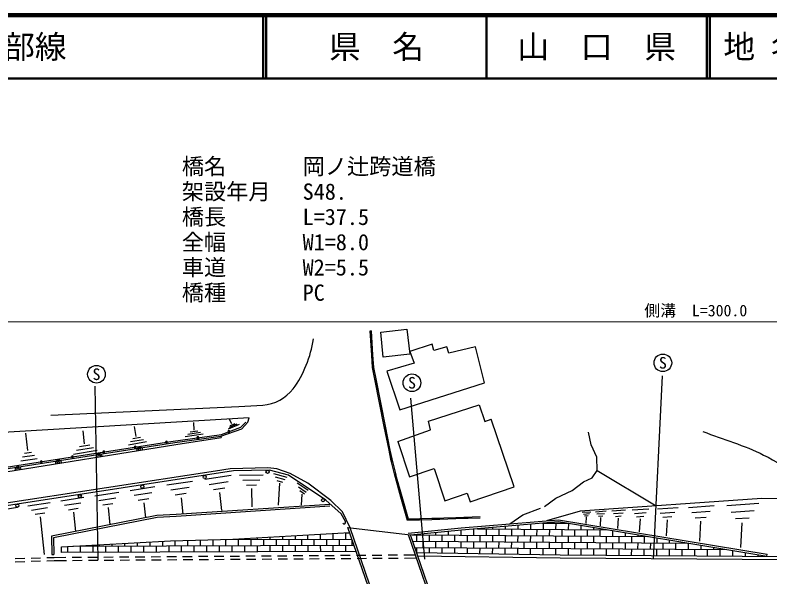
# Model space of a CAD drawing. Units: millimetres, scale not verified. Extents: x 40000 to 680000, y 20000 to 380000.
# Drawn here: x 258620 to 377712, y 291305 to 380000 of the extents above; entities that cross this region are included whole.
import ezdxf
from ezdxf.enums import TextEntityAlignment as Align

# ---------------------------------------------------------------- set-up
doc = ezdxf.new("R2010")
doc.units = ezdxf.units.MM
doc.header["$LTSCALE"] = 1000
for name, color, linetype, lineweight in [('M-BGD', 7, 'Continuous', 25), ('M-STR-HTXT', 7, 'Continuous', 13), ('M-STR-STR1', 1, 'Continuous', 25), ('M-STR-STRC', 7, 'Continuous', 25), ('M-TTL', 2, 'Continuous', 140), ('M-TTL-LINE', 7, 'Continuous', 50)]:
    doc.layers.add(name, color=color, linetype=linetype, lineweight=lineweight)
doc.layers.add('M-TTL-TXT', color=7, linetype='Continuous')
doc.styles.add('ＭＳ ゴシック', font='')
doc.styles.get('ＭＳ ゴシック').set_extended_font_data('MS Gothic')

msp = doc.modelspace()

# ---------------------------------------------------------------- linework, layer by layer
at = {"layer": 'M-BGD'}
for p, q in [((314632, 330147), (314831, 330160)), ((314886, 326331), (314632, 330147)), ((314779, 328240), (314652, 330148)), ((314799, 328242), (314671, 330149)), ((314819, 328243), (314691, 330151)), ((314839, 328244), (314711, 330152)), ((314859, 328246), (314731, 330153)), ((314878, 328247), (314751, 330155)), ((314898, 328248), (314771, 330156)), ((314918, 328250), (314791, 330157)), ((314938, 328251), (314811, 330159)), ((315085, 326345), (314831, 330160)), ((316320, 329954), (320421, 330436)), ((316706, 325998), (316320, 329954)), ((320421, 330436), (320903, 326480)), ((324425, 328072), (320903, 326914)), ((324666, 327059), (324425, 328072)), ((326741, 327638), (324666, 327059)), ((327078, 326625), (326741, 327638)), ((331275, 327638), (327078, 326625)), ((332674, 321945), (331275, 327638)), ((315017, 324357), (314886, 326331)), ((315033, 324425), (314906, 326333)), ((315053, 324426), (314926, 326334)), ((315073, 324428), (314946, 326335)), ((315093, 324429), (314966, 326337)), ((315113, 324430), (314986, 326338)), ((315133, 324432), (315006, 326339)), ((315153, 324433), (315026, 326341)), ((315173, 324434), (315046, 326342)), ((315193, 324436), (315066, 326343)), ((315216, 324384), (315085, 326345)), ((320903, 326480), (316706, 325998)), ((320903, 326914), (321579, 325033)), ((315378, 322547), (315017, 324357)), ((315574, 322586), (315216, 324384)), ((321579, 325033), (317285, 323778)), ((317285, 323778), (319311, 317700)), ((316124, 318797), (315378, 322547)), ((315771, 320676), (315397, 322551)), ((315790, 320680), (315417, 322555)), ((315810, 320684), (315437, 322559)), ((315829, 320688), (315456, 322563)), ((315849, 320692), (315476, 322567)), ((315869, 320696), (315495, 322571)), ((315888, 320700), (315515, 322575)), ((315908, 320703), (315535, 322579)), ((315927, 320707), (315554, 322582)), ((316320, 318836), (315574, 322586)), ((319311, 317700), (332674, 321945)), ((264261, 316842), (293920, 318225)), ((293920, 318225), (297722, 318399)), ((316871, 315047), (316124, 318797)), ((316517, 316926), (316144, 318801)), ((316537, 316930), (316163, 318805)), ((316556, 316934), (316183, 318809)), ((316576, 316938), (316203, 318813)), ((316595, 316942), (316222, 318817)), ((316615, 316945), (316242, 318821)), ((316635, 316949), (316261, 318824)), ((316654, 316953), (316281, 318828)), ((316674, 316957), (316301, 318832)), ((317067, 315086), (316320, 318836)), ((323820, 315904), (331820, 318460)), ((331820, 318460), (332716, 315838)), ((295557, 316424), (241689, 313177)), ((286862, 314447), (286832, 315672)), ((292830, 315449), (292442, 316137)), ((294235, 314941), (295031, 315738)), ((294375, 314683), (295357, 315732)), ((295357, 315732), (295557, 316424)), ((324185, 314510), (323820, 315904)), ((332716, 315838), (333732, 316201)), ((277740, 313461), (277471, 315074)), ((291083, 313522), (294375, 314683)), ((291181, 313813), (294235, 314941)), ((293961, 315351), (292218, 314631)), ((293615, 315420), (292370, 314906)), ((293269, 315489), (292522, 315181)), ((317617, 311297), (316871, 315047)), ((317263, 313176), (316890, 315051)), ((317283, 313180), (316910, 315055)), ((317303, 313184), (316929, 315059)), ((317322, 313187), (316949, 315063)), ((317342, 313191), (316969, 315066)), ((317361, 313195), (316988, 315070)), ((317381, 313199), (317008, 315074)), ((317401, 313203), (317027, 315078)), ((317420, 313207), (317047, 315082)), ((317813, 311336), (317067, 315086)), ((318983, 312708), (324185, 314510)), ((260631, 311255), (260309, 313979)), ((269561, 312326), (269372, 314377)), ((278397, 313302), (277172, 313083)), ((283214, 312684), (291181, 313813)), ((283841, 312541), (291083, 313522)), ((283975, 312217), (291136, 313303)), ((288288, 313851), (285476, 313410)), ((287879, 314094), (285870, 313779)), ((287469, 314337), (286264, 314148)), ((291083, 313522), (291136, 313303)), ((349485, 312168), (349094, 314149)), ((197986, 298358), (283975, 312217)), ((241750, 305979), (283841, 312541)), ((253903, 308103), (283214, 312684)), ((270394, 312113), (268791, 311854)), ((279348, 312641), (276490, 312130)), ((278873, 312971), (276831, 312606)), ((318983, 312708), (320871, 307119)), ((350397, 310213), (349485, 312168)), ((261233, 310962), (260117, 310802)), ((271557, 311260), (267816, 310656)), ((270976, 311687), (268303, 311255)), ((317892, 309913), (317617, 311297)), ((317912, 309918), (317637, 311301)), ((317931, 309922), (317656, 311305)), ((317951, 309926), (317676, 311308)), ((317970, 309931), (317695, 311312)), ((317990, 309935), (317715, 311316)), ((318009, 309939), (317735, 311320)), ((318029, 309944), (317754, 311324)), ((318049, 309948), (317774, 311328)), ((318068, 309953), (317793, 311332)), ((318088, 309957), (317813, 311336)), ((262108, 309949), (259506, 309577)), ((261671, 310455), (259812, 310190)), ((318475, 307572), (317892, 309913)), ((318033, 309432), (317912, 309918)), ((318052, 309436), (317931, 309922)), ((318072, 309441), (317951, 309926)), ((318091, 309446), (317970, 309931)), ((318110, 309451), (317990, 309935)), ((318130, 309456), (318009, 309939)), ((318149, 309461), (318029, 309944)), ((318169, 309465), (318049, 309948)), ((318188, 309470), (318068, 309953)), ((318669, 307620), (318088, 309957)), ((350450, 308101), (350397, 310213)), ((298510, 308541), (292560, 308371)), ((299926, 308371), (298510, 308541)), ((290265, 308017), (182765, 291538)), ((288532, 306719), (292727, 307364)), ((292560, 308371), (290265, 308017)), ((294025, 307375), (297735, 307444)), ((299384, 307654), (301493, 307051)), ((301994, 307620), (299926, 308371)), ((304799, 306104), (301994, 307620)), ((318618, 306998), (318475, 307572)), ((318637, 307003), (318494, 307576)), ((318656, 307008), (318514, 307581)), ((318676, 307013), (318533, 307586)), ((318695, 307019), (318553, 307591)), ((318714, 307024), (318572, 307596)), ((318734, 307029), (318591, 307600)), ((318753, 307034), (318611, 307605)), ((318772, 307039), (318630, 307610)), ((318792, 307044), (318650, 307615)), ((318811, 307049), (318669, 307620)), ((349668, 306928), (350450, 308101)), ((350450, 308101), (359788, 302515)), ((282549, 305822), (286593, 306444)), ((289223, 305907), (292220, 306367)), ((294570, 306590), (297219, 306639)), ((299656, 307098), (301163, 306668)), ((299929, 306543), (300833, 306285)), ((300362, 306101), (300151, 302657)), ((303099, 306158), (304839, 304990)), ((308454, 303385), (304799, 306104)), ((319491, 303885), (318618, 306998)), ((318994, 305732), (318637, 307003)), ((319013, 305737), (318656, 307008)), ((319032, 305742), (318676, 307013)), ((319051, 305748), (318695, 307019)), ((319071, 305753), (318714, 307024)), ((319090, 305759), (318734, 307029)), ((319109, 305764), (318753, 307034)), ((319128, 305769), (318772, 307039)), ((319148, 305775), (318792, 307044)), ((319683, 303939), (318811, 307049)), ((346487, 304921), (348286, 306302)), ((348286, 306302), (349668, 306928)), ((276777, 304957), (280674, 305555)), ((283216, 305039), (286104, 305483)), ((289914, 305094), (291712, 305370)), ((295115, 305805), (296704, 305834)), ((295919, 305289), (295973, 302371)), ((303315, 305544), (304558, 304709)), ((303531, 304929), (304277, 304428)), ((343959, 303721), (346487, 304921)), ((265833, 303315), (269453, 303872)), ((271207, 304121), (274963, 304699)), ((271826, 303394), (274509, 303806)), ((277419, 304202), (280203, 304629)), ((278061, 303446), (279731, 303703)), ((283882, 304255), (285615, 304522)), ((284807, 303807), (285069, 301223)), ((290874, 304629), (291160, 301813)), ((303882, 304380), (303754, 302627)), ((320519, 300217), (319491, 303885)), ((320026, 302050), (319510, 303891)), ((320045, 302055), (319529, 303896)), ((320065, 302061), (319548, 303902)), ((320084, 302066), (319568, 303907)), ((320103, 302071), (319587, 303912)), ((320122, 302077), (319606, 303918)), ((320142, 302082), (319625, 303923)), ((320161, 302088), (319645, 303929)), ((320180, 302093), (319664, 303934)), ((320670, 300422), (319683, 303939)), ((342134, 302418), (343959, 303721)), ((260647, 302538), (264136, 303074)), ((266429, 302614), (269015, 303011)), ((272444, 302666), (274054, 302913)), ((278953, 303014), (279193, 300644)), ((308278, 302755), (284029, 301155)), ((310295, 301600), (308454, 303385)), ((376432, 303672), (347757, 301679)), ((364860, 302288), (368927, 302571)), ((370939, 302571), (375985, 302922)), ((415426, 303083), (376432, 303672)), ((255644, 301788), (259006, 302304)), ((261222, 301862), (263714, 302245)), ((261796, 301186), (263292, 301416)), ((267025, 301913), (268577, 302151)), ((267854, 301511), (268160, 298488)), ((273304, 302249), (273578, 299547)), ((308298, 302457), (284047, 300856)), ((311473, 299042), (310295, 301600)), ((338745, 301089), (341529, 302181)), ((347757, 301679), (342461, 300172)), ((348106, 301508), (349473, 301603)), ((350196, 301605), (351899, 301724)), ((350419, 301257), (351636, 301342)), ((352783, 301726), (354903, 301873)), ((353060, 301292), (354575, 301398)), ((355986, 301875), (358622, 302058)), ((356331, 301336), (358214, 301467)), ((359951, 302060), (363226, 302287)), ((360380, 301390), (362719, 301552)), ((365393, 301457), (368297, 301659)), ((371600, 301539), (375204, 301790)), ((262595, 300799), (263201, 294825)), ((281007, 300998), (264350, 297744)), ((281044, 300700), (264654, 297499)), ((284029, 301155), (281007, 300998)), ((284047, 300856), (281044, 300700)), ((320533, 300217), (320519, 300217)), ((324355, 300336), (320533, 300217)), ((322444, 300297), (320534, 300237)), ((322443, 300317), (320549, 300258)), ((322442, 300337), (320565, 300278)), ((322442, 300357), (320580, 300299)), ((322441, 300377), (320595, 300319)), ((322440, 300397), (320610, 300340)), ((322440, 300417), (320625, 300360)), ((322439, 300437), (320640, 300381)), ((322439, 300457), (320655, 300401)), ((324349, 300536), (320670, 300422)), ((328171, 300655), (324349, 300536)), ((326261, 300575), (324350, 300516)), ((326261, 300555), (324350, 300496)), ((326262, 300535), (324351, 300476)), ((326262, 300515), (324351, 300456)), ((326263, 300495), (324352, 300436)), ((326264, 300475), (324353, 300416)), ((326264, 300455), (324353, 300396)), ((326265, 300435), (324354, 300376)), ((328177, 300455), (324355, 300336)), ((326265, 300415), (324355, 300356)), ((331993, 300774), (328171, 300655)), ((330082, 300694), (328171, 300635)), ((330083, 300674), (328172, 300615)), ((330084, 300654), (328173, 300595)), ((330084, 300634), (328173, 300575)), ((330085, 300614), (328174, 300555)), ((330086, 300594), (328175, 300535)), ((330086, 300574), (328175, 300515)), ((330087, 300554), (328176, 300495)), ((330087, 300534), (328176, 300475)), ((331999, 300574), (328177, 300455)), ((328999, 299049), (344348, 300330)), ((336674, 299689), (338745, 301089)), ((344348, 300330), (377260, 294872)), ((348285, 301229), (349262, 301297)), ((348464, 300949), (349050, 300990)), ((348746, 300774), (348688, 299718)), ((350642, 300909), (351372, 300959)), ((350993, 300690), (350920, 299374)), ((353338, 300859), (354247, 300922)), ((353775, 300587), (353684, 298949)), ((356676, 300797), (357806, 300875)), ((357220, 300459), (357107, 298422)), ((360809, 300720), (362212, 300817)), ((361484, 300300), (361344, 297770)), ((365925, 300625), (367668, 300746)), ((372260, 300507), (374423, 300658)), ((320616, 298193), (328999, 299049)), ((329027, 298751), (344336, 300029)), ((331998, 298877), (331998, 298920)), ((333991, 298863), (333993, 299099)), ((335985, 298850), (335988, 299279)), ((337979, 298836), (337983, 299458)), ((339973, 298822), (339979, 299637)), ((341858, 299806), (345845, 299778)), ((341967, 298808), (341974, 299805)), ((342971, 299798), (342972, 299906)), ((343961, 298794), (343968, 299791)), ((344336, 300029), (377211, 294577)), ((344965, 299785), (344966, 299924)), ((345955, 298781), (345961, 299759)), ((347949, 298767), (347953, 299429)), ((349942, 298753), (349945, 299098)), ((366764, 300104), (366590, 296963)), ((373301, 299861), (373085, 295963)), ((264350, 297744), (264412, 294858)), ((292985, 297258), (311406, 298318)), ((302839, 297263), (302837, 297825)), ((304833, 297269), (304831, 297940)), ((306827, 297275), (306825, 298054)), ((308821, 297281), (308818, 298169)), ((310803, 298283), (311417, 298285)), ((310815, 297286), (310812, 298283)), ((321024, 297934), (329027, 298751)), ((321250, 297955), (358391, 297698)), ((322014, 296952), (322021, 297949)), ((323018, 297942), (323019, 298114)), ((324008, 296938), (324015, 297935)), ((325012, 297929), (325015, 298293)), ((326002, 296925), (326009, 297922)), ((327006, 297915), (327010, 298472)), ((327996, 296911), (328003, 297908)), ((329000, 297901), (329005, 298651)), ((329990, 296897), (329997, 297894)), ((330994, 297887), (331000, 298831)), ((331554, 298880), (352118, 298738)), ((331984, 296883), (331991, 297880)), ((332988, 297873), (332994, 298870)), ((333978, 296870), (333985, 297866)), ((334981, 297860), (334988, 298857)), ((335972, 296856), (335978, 297853)), ((336975, 297846), (336982, 298843)), ((337965, 296842), (337972, 297839)), ((338969, 297832), (338976, 298829)), ((339959, 296828), (339966, 297825)), ((340963, 297818), (340970, 298815)), ((341953, 296814), (341960, 297811)), ((342957, 297804), (342964, 298801)), ((343947, 296801), (343954, 297798)), ((344951, 297791), (344958, 298788)), ((345941, 296787), (345948, 297784)), ((346945, 297777), (346952, 298774)), ((347935, 296773), (347942, 297770)), ((348939, 297763), (348945, 298760)), ((349929, 296759), (349936, 297756)), ((350932, 297749), (350939, 298746)), ((351923, 296745), (351929, 297742)), ((351936, 298739), (351937, 298768)), ((352926, 297735), (352932, 298603)), ((353916, 296732), (353923, 297729)), ((354920, 297722), (354924, 298273)), ((356914, 297708), (356916, 297942)), ((264654, 297499), (264711, 294864)), ((265957, 296068), (283126, 297003)), ((275924, 296188), (275923, 296611)), ((277918, 296193), (277917, 296719)), ((279912, 296199), (279910, 296828)), ((281906, 296205), (281904, 296937)), ((283126, 297003), (292985, 297258)), ((283900, 296211), (283897, 297023)), ((285894, 296217), (285891, 297075)), ((287888, 296223), (287885, 297126)), ((289882, 296228), (289879, 297178)), ((291875, 296234), (291873, 297229)), ((291952, 297231), (311760, 297289)), ((292870, 297234), (292869, 297255)), ((293869, 296240), (293866, 297237)), ((294863, 297240), (294863, 297366)), ((295863, 296246), (295860, 297243)), ((296857, 297246), (296857, 297481)), ((297857, 296252), (297854, 297249)), ((298851, 297251), (298850, 297596)), ((299851, 296257), (299848, 297254)), ((300845, 297257), (300844, 297710)), ((301845, 296263), (301842, 297260)), ((303839, 296269), (303836, 297266)), ((305833, 296275), (305830, 297272)), ((307827, 296281), (307824, 297278)), ((309821, 296287), (309818, 297283)), ((311815, 296292), (311812, 297136)), ((321360, 296957), (364665, 296657)), ((323004, 295948), (323011, 296945)), ((324998, 295935), (325005, 296932)), ((326992, 295921), (326999, 296918)), ((328986, 295907), (328993, 296904)), ((330980, 295893), (330987, 296890)), ((332974, 295879), (332981, 296876)), ((334968, 295866), (334975, 296863)), ((336962, 295852), (336968, 296849)), ((338955, 295838), (338962, 296835)), ((340949, 295824), (340956, 296821)), ((342943, 295811), (342950, 296807)), ((344937, 295797), (344944, 296794)), ((346931, 295783), (346938, 296780)), ((348925, 295769), (348932, 296766)), ((350919, 295755), (350926, 296752)), ((352913, 295742), (352919, 296739)), ((354906, 295728), (354913, 296725)), ((355910, 296718), (355917, 297715)), ((356900, 295714), (356907, 296711)), ((357904, 296704), (357911, 297701)), ((358894, 295700), (358901, 296697)), ((359898, 296690), (359903, 297447)), ((360888, 295686), (360895, 296683)), ((361892, 296676), (361895, 297117)), ((362882, 295673), (362889, 296670)), ((363886, 296663), (363887, 296786)), ((364876, 295659), (364882, 296621)), ((265957, 295162), (265957, 296068)), ((266954, 295164), (266952, 296122)), ((267711, 296164), (312102, 296293)), ((267948, 296164), (267948, 296177)), ((268948, 295170), (268945, 296167)), ((269942, 296170), (269942, 296285)), ((270942, 295176), (270939, 296173)), ((271936, 296176), (271936, 296394)), ((272936, 295182), (272933, 296179)), ((273930, 296182), (273929, 296502)), ((274930, 295188), (274927, 296185)), ((276924, 295194), (276921, 296191)), ((278918, 295199), (278915, 296196)), ((280912, 295205), (280909, 296202)), ((282906, 295211), (282903, 296208)), ((284900, 295217), (284897, 296214)), ((286894, 295223), (286891, 296220)), ((288888, 295228), (288885, 296225)), ((290881, 295234), (290879, 296231)), ((292875, 295240), (292872, 296237)), ((294869, 295246), (294866, 296243)), ((296863, 295252), (296860, 296249)), ((298857, 295258), (298854, 296255)), ((300851, 295263), (300848, 296260)), ((302845, 295269), (302842, 296266)), ((304839, 295275), (304836, 296272)), ((306833, 295281), (306830, 296278)), ((308827, 295287), (308824, 296284)), ((310821, 295292), (310818, 296289)), ((321704, 295957), (370938, 295617)), ((322002, 295137), (322007, 295955)), ((323996, 295108), (324001, 295942)), ((325989, 295078), (325995, 295928)), ((327983, 295049), (327989, 295914)), ((329977, 295019), (329983, 295900)), ((331971, 294990), (331977, 295886)), ((333964, 294960), (333971, 295873)), ((335958, 294931), (335965, 295859)), ((337952, 294901), (337958, 295845)), ((339946, 294871), (339952, 295831)), ((341939, 294842), (341946, 295817)), ((343933, 294812), (343940, 295804)), ((345927, 294793), (345934, 295790)), ((347921, 294779), (347928, 295776)), ((349915, 294765), (349922, 295762)), ((351909, 294752), (351916, 295748)), ((353903, 294738), (353910, 295735)), ((355896, 294724), (355903, 295721)), ((357890, 294710), (357897, 295707)), ((359884, 294696), (359891, 295693)), ((361878, 294683), (361885, 295680)), ((363872, 294669), (363879, 295666)), ((365866, 294655), (365873, 295652)), ((366870, 295645), (366874, 296291)), ((367860, 294641), (367867, 295638)), ((368864, 295631), (368866, 295961)), ((369854, 294627), (369861, 295624)), ((370857, 295618), (370858, 295630)), ((371848, 294614), (371853, 295465)), ((258642, 294197), (260136, 294245)), ((261133, 294276), (262628, 294324)), ((263624, 294355), (264779, 294392)), ((264412, 294858), (264711, 294864)), ((264779, 294392), (266615, 294405)), ((312445, 295297), (265957, 295162)), ((267612, 294412), (269107, 294423)), ((270104, 294430), (271600, 294441)), ((272597, 294448), (274092, 294458)), ((275089, 294465), (276585, 294476)), ((277581, 294483), (279077, 294494)), ((280074, 294501), (281569, 294511)), ((282566, 294518), (284062, 294529)), ((285058, 294536), (286554, 294547)), ((287551, 294554), (289046, 294564)), ((290043, 294571), (291539, 294582)), ((292536, 294589), (294031, 294600)), ((295028, 294607), (296523, 294617)), ((297520, 294625), (299016, 294635)), ((300013, 294642), (301508, 294653)), ((300103, 294144), (301598, 294155)), ((302505, 294660), (304000, 294671)), ((302595, 294162), (304091, 294173)), ((304997, 294678), (306493, 294688)), ((305088, 294180), (306583, 294190)), ((307490, 294695), (308985, 294706)), ((307580, 294197), (309075, 294208)), ((309982, 294713), (311477, 294724)), ((310072, 294215), (311568, 294226)), ((312474, 294731), (313970, 294741)), ((312565, 294233), (314060, 294243)), ((314967, 294748), (316462, 294759)), ((315057, 294251), (316552, 294261)), ((317459, 294766), (318954, 294777)), ((317549, 294268), (319045, 294279)), ((319951, 294784), (321787, 294797)), ((320042, 294286), (321958, 294299)), ((321986, 295138), (344642, 294802)), ((322159, 294637), (344637, 294303)), ((344637, 294303), (383473, 294028)), ((344642, 294802), (383484, 294526)), ((373841, 294600), (373845, 295135)), ((375835, 294586), (375837, 294805)), ((377211, 294577), (377260, 294872)), ((258655, 293699), (260149, 293746)), ((261146, 293778), (262640, 293825)), ((263637, 293857), (264789, 293894)), ((264789, 293894), (266706, 293907)), ((267702, 293914), (269198, 293925)), ((270195, 293932), (271690, 293943)), ((272687, 293950), (274183, 293960)), ((275180, 293968), (276675, 293978)), ((277672, 293985), (279167, 293996)), ((280164, 294003), (281660, 294013)), ((282657, 294021), (284152, 294031)), ((285149, 294038), (286644, 294049)), ((287641, 294056), (289137, 294067)), ((290134, 294074), (291629, 294084)), ((292626, 294091), (294121, 294102)), ((295118, 294109), (296614, 294120)), ((297611, 294127), (299106, 294137))]:
    msp.add_line(p, q, dxfattribs=at)
for points in [[(320871, 307119), (324720, 308420), (326439, 303333), (329956, 304522), (330416, 303160), (337347, 305502), (333732, 316201)], [(310736, 300049), (310045, 301251), (307637, 303424), (301757, 307373), (298746, 308148), (293092, 308033), (189256, 292078)]]:
    msp.add_lwpolyline(points, dxfattribs=at)
for centre in [(288540, 307081), (298454, 307893), (278686, 305567), (268832, 304053), (258978, 302539), (307195, 303421)]:
    msp.add_circle(centre, 249, dxfattribs=at)
for centre, radius, start, end in [((287947, 331441), 17921, 324.28891, 351.74621), ((297011, 325426), 7063, 275.78441, 320.98952), ((287465, 313287), 150, 0, 180), ((287465, 313287), 150, 180, 0), ((292351, 314245), 150, 0, 180), ((292351, 314245), 150, 180, 0), ((282516, 312575), 150, 0, 180), ((282516, 312575), 150, 180, 0), ((272636, 311031), 150, 0, 180), ((272636, 311031), 150, 180, 0), ((277576, 311803), 150, 0, 180), ((277576, 311803), 150, 180, 0), ((278286, 311300), 498, 9.1558, 189.1558), ((278286, 311300), 249, 9.1558, 189.1558), ((262756, 309487), 150, 0, 180), ((265491, 309238), 498, 9.1558, 189.1558), ((267696, 310259), 150, 0, 180), ((267696, 310259), 150, 180, 0), ((271889, 310269), 498, 9.1558, 189.1558), ((271889, 310269), 249, 9.1558, 189.1558), ((259093, 308207), 498, 9.1558, 189.1558), ((259093, 308207), 249, 9.1558, 189.1558), ((262756, 309487), 150, 180, 0), ((265491, 309238), 249, 9.1558, 189.1558), ((310520, 299925), 249, 209.8989, 29.8989)]:
    msp.add_arc(centre, radius, start, end, dxfattribs=at)
msp.add_open_spline([(367134, 314253), (370331, 313019), (373664, 312090), (376727, 310551), (378618, 309601), (380407, 308437), (382097, 307162), (383549, 306067), (384808, 304738), (386164, 303525)], degree=3, knots=[0, 0, 0, 0, 1, 1, 1, 2, 2, 2, 3, 3, 3, 3], dxfattribs=at)
at = {"layer": 'M-STR-HTXT'}
msp.add_line((216495, 331595), (515549, 331595), dxfattribs=at)
at = {"layer": 'M-STR-STR1'}
for p, q in [((322556, 265908), (311143, 299080)), ((311143, 299080), (321024, 297934)), ((322999, 265541), (311473, 299042)), ((331883, 265453), (320695, 297972)), ((332200, 265450), (321024, 297934))]:
    msp.add_line(p, q, dxfattribs=at)
at = {"layer": 'M-STR-STRC'}
for p, q in [((359348, 294094), (360761, 323032)), ((271715, 293945), (271269, 321395)), ((323268, 294094), (321037, 319535))]:
    msp.add_line(p, q, dxfattribs=at)
for centre in [(360822, 325101), (271460, 323302), (321239, 321952)]:
    msp.add_circle(centre, 1393, dxfattribs=at)
at = {"layer": 'M-TTL'}
msp.add_line((680000, 380000), (40000, 380000), dxfattribs=at)
at = {"layer": 'M-TTL-LINE'}
for p, q in [((297750, 380000), (297750, 370000)), ((298250, 380000), (298250, 370000)), ((333000, 380000), (333000, 370000)), ((367750, 380000), (367750, 370000)), ((368250, 380000), (368250, 370000)), ((40000, 370000), (680000, 370000))]:
    msp.add_line(p, q, dxfattribs=at)

# ---------------------------------------------------------------- texts
at = {"layer": 'M-STR-HTXT', "style": 'ＭＳ ゴシック'}
for s, p in [('橋名', (284927, 354075)), ('岡ノ辻跨道橋', (303989, 354070)), ('架設年月', (284926, 350088)), ('S48.', (303987, 350082)), ('橋長', (284924, 346100)), ('L=37.5', (303986, 346094)), ('全幅', (284923, 342112)), ('W1=8.0', (303985, 342107)), ('車道', (284922, 338124)), ('W2=5.5', (303983, 338119)), ('橋種', (284920, 334136)), ('PC', (303982, 334131))]:
    msp.add_text(s, height=2566, rotation=359.984, dxfattribs=at).set_placement(p, align=Align.BOTTOM_LEFT)
msp.add_text('側溝\u3000L=300.0', height=1833, dxfattribs=at).set_placement((366022, 331894), align=Align.BOTTOM_CENTER)
at = {"layer": 'M-STR-STRC', "style": 'ＭＳ ゴシック'}
for p in [(360822, 325101), (271460, 323302), (321239, 321952)]:
    msp.add_text('S', height=1833, dxfattribs=at).set_placement(p, align=Align.MIDDLE_CENTER)
at = {"layer": 'M-TTL-TXT', "style": 'ＭＳ ゴシック'}
for s, p in [('主要地方道山口宇部線', (216734, 375000)), ('地 名', (370380, 375000))]:
    msp.add_text(s, height=3666, dxfattribs=at).set_placement(p, align=Align.MIDDLE_LEFT)
for s, p in [('県\u3000名', (315625, 375000)), ('山\u3000口\u3000県', (350375, 375000))]:
    msp.add_text(s, height=3666, dxfattribs=at).set_placement(p, align=Align.MIDDLE_CENTER)

doc.saveas('drawing.dxf')
